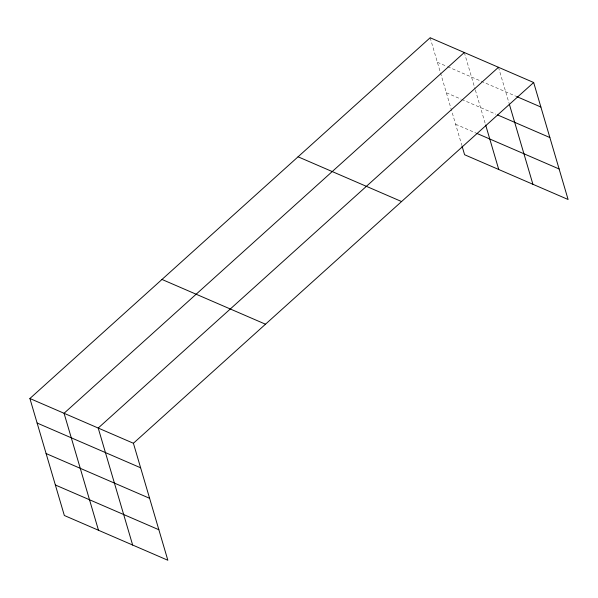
<?xml version="1.0" encoding="UTF-8"?>
<svg xmlns="http://www.w3.org/2000/svg" width="598" height="598" viewBox="0 0 598 598"><rect width="100%" height="100%" fill="white"/><g stroke="black" fill="none" stroke-linecap="round" stroke-linejoin="round"><path stroke-width="0.45" stroke-dasharray="2.99 2.24" d="M437.377 62.274L446.773 66.341M447.625 66.707L515.753 96.166M446.362 92.787L460.879 99.066M461.731 99.44L495.892 114.203M455.616 124.227L476.105 133.092M498.47 67.282L509.033 103.148M464.317 52.512L475.126 89.252M475.388 90.126L485.404 124.152M430.156 37.749L461.768 145.15"/><path stroke-width="0.9" d="M29.9 398.507L133.406 443.26L167.844 560.251L64.337 515.498L29.9 398.507L430.156 37.749L533.663 82.502L568.1 199.493L464.594 154.74L462.03 146.024M464.317 52.512L64.061 413.27L98.491 530.269M498.47 67.282L98.214 428.041L132.651 545.04M133.406 443.26L533.663 82.502M516.59 96.525L540.884 107.035M497.596 114.943L549.868 137.547M476.957 133.459L559.123 168.98M298.073 156.796L401.579 201.548M161.983 279.453L265.49 324.206M37.121 423.033L140.627 467.793M46.098 453.546L149.605 498.306M55.352 484.985L158.859 529.738M509.287 104.022L532.908 184.281M485.658 125.027L498.747 169.511"/></g></svg>
